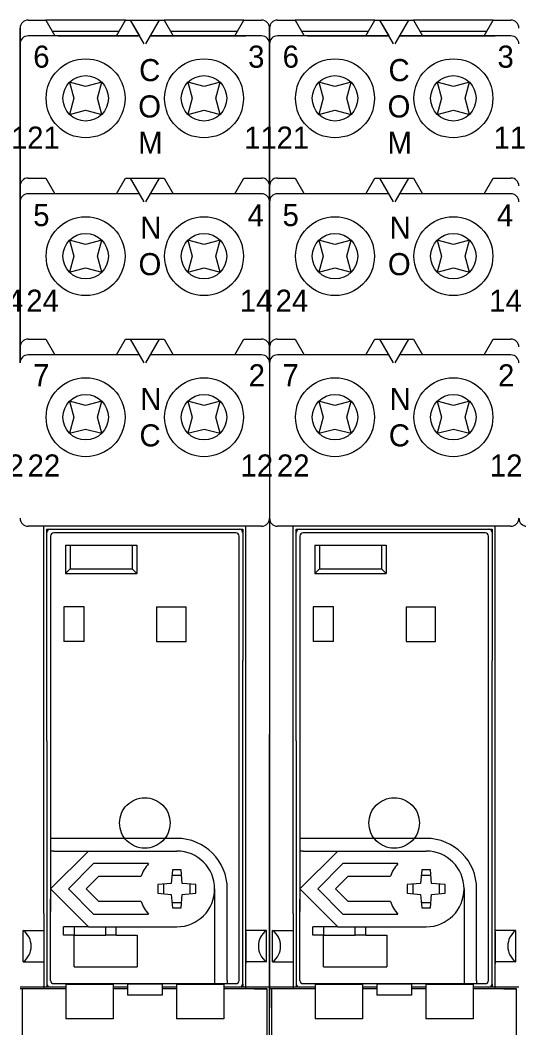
# Model space of a CAD drawing. Header units: millimetres. Extents: x -6000 to 26000, y -6000 to 26000.
# Drawn here: x 93.24 to 97.63, y -5183.5 to -5174.62 of the extents above; entities that cross this region are included whole.
import ezdxf

# ---------------------------------------------------------------- set-up
doc = ezdxf.new("R2010")
doc.units = ezdxf.units.MM
doc.header["$MEASUREMENT"] = 0
doc.linetypes.add('HIDDEN2', pattern=[2.38125, 1.5875, -0.79375])
doc.layers.add('Чертеж и Рисунок_Ном._пера__1', color=7, linetype='Continuous', lineweight=15)
doc.layers.add('Чертеж и Рисунок_Ном._пера__7', color=7, linetype='Continuous', lineweight=15)
doc.styles.add('СГЕНЕРИР_СТИЛЬ_3', font='')
doc.styles.get('СГЕНЕРИР_СТИЛЬ_3').set_extended_font_data('Arial')

msp = doc.modelspace()

# ---------------------------------------------------------------- linework, layer by layer
at = {"layer": 'Чертеж и Рисунок_Ном._пера__7', "color": 7, "linetype": 'Continuous', "lineweight": 15}
for p, q in [((93.305, -5174.6202), (93.4612, -5174.6202)), ((94.1643, -5174.6202), (93.4612, -5174.6202)), ((93.4612, -5174.6202), (93.5415, -5174.7593)), ((94.084, -5174.7593), (94.1643, -5174.6202)), ((94.1643, -5174.6202), (94.2091, -5174.6202)), ((94.1872, -5174.6202), (94.4815, -5174.6202)), ((94.2895, -5174.7593), (94.2091, -5174.6202)), ((94.3296, -5174.8289), (94.2091, -5174.6202)), ((94.2091, -5174.6202), (94.4595, -5174.6202)), ((94.4595, -5174.6202), (94.3391, -5174.8289)), ((94.4595, -5174.6202), (94.5044, -5174.6202)), ((95.2075, -5174.6202), (94.5044, -5174.6202)), ((94.5044, -5174.6202), (94.5847, -5174.7593)), ((95.1272, -5174.7593), (95.2075, -5174.6202)), ((95.2075, -5174.6202), (95.3637, -5174.6202)), ((95.5028, -5174.6202), (95.6589, -5174.6202)), ((96.362, -5174.6202), (95.6589, -5174.6202)), ((95.6589, -5174.6202), (95.7392, -5174.7593)), ((96.2817, -5174.7593), (96.362, -5174.6202)), ((96.362, -5174.6202), (96.4069, -5174.6202)), ((96.385, -5174.6202), (96.6792, -5174.6202)), ((96.4872, -5174.7593), (96.4069, -5174.6202)), ((96.5274, -5174.8289), (96.4069, -5174.6202)), ((96.4069, -5174.6202), (96.6573, -5174.6202)), ((96.6573, -5174.6202), (96.5368, -5174.8289)), ((96.6573, -5174.6202), (96.7022, -5174.6202)), ((97.4053, -5174.6202), (96.7022, -5174.6202)), ((96.7022, -5174.6202), (96.7825, -5174.7593)), ((97.325, -5174.7593), (97.4053, -5174.6202)), ((97.4053, -5174.6202), (97.5615, -5174.6202)), ((93.2354, -5174.8289), (93.2354, -5174.6898)), ((93.2354, -5174.6898), (93.2354, -5174.8289)), ((93.5174, -5174.7176), (94.108, -5174.7176)), ((94.5606, -5174.7176), (95.1513, -5174.7176)), ((95.4332, -5174.8289), (95.4332, -5174.6898)), ((95.4332, -5174.6898), (95.4332, -5174.8289)), ((95.7151, -5174.7176), (96.3058, -5174.7176)), ((96.7584, -5174.7176), (97.3491, -5174.7176)), ((93.2354, -5176.0808), (93.2354, -5174.8289)), ((93.2354, -5174.8289), (93.2354, -5176.0808)), ((94.2895, -5174.7593), (93.305, -5174.7593)), ((93.5693, -5174.7593), (94.2742, -5174.7593)), ((94.3792, -5174.7593), (95.2246, -5174.7593)), ((95.3637, -5174.7593), (94.3792, -5174.7593)), ((94.3944, -5174.7593), (95.2246, -5174.7593)), ((95.4332, -5174.8289), (95.4332, -5180.9143)), ((95.4332, -5176.0808), (95.4332, -5174.8289)), ((95.4332, -5174.8289), (95.4332, -5180.9143)), ((95.4332, -5174.8289), (95.4332, -5176.0808)), ((96.4872, -5174.7593), (95.5028, -5174.7593)), ((95.7671, -5174.7593), (96.472, -5174.7593)), ((96.577, -5174.7593), (97.4224, -5174.7593)), ((97.5615, -5174.7593), (96.577, -5174.7593)), ((96.5922, -5174.7593), (97.4224, -5174.7593)), ((93.6711, -5175.1671), (93.709, -5175.3088)), ((93.8127, -5175.2051), (93.6711, -5175.1671)), ((93.9543, -5175.1671), (93.8127, -5175.2051)), ((93.9164, -5175.3088), (93.9543, -5175.1671)), ((94.856, -5175.2051), (94.7143, -5175.1671)), ((94.7143, -5175.1671), (94.7523, -5175.3088)), ((94.9976, -5175.1671), (94.856, -5175.2051)), ((94.9596, -5175.3088), (94.9976, -5175.1671)), ((95.8688, -5175.1671), (95.9068, -5175.3088)), ((96.0105, -5175.2051), (95.8688, -5175.1671)), ((96.1521, -5175.1671), (96.0105, -5175.2051)), ((96.1142, -5175.3088), (96.1521, -5175.1671)), ((97.0537, -5175.2051), (96.9121, -5175.1671)), ((96.9121, -5175.1671), (96.9501, -5175.3088)), ((97.1954, -5175.1671), (97.0537, -5175.2051)), ((97.1574, -5175.3088), (97.1954, -5175.1671)), ((93.709, -5175.3088), (93.6711, -5175.4504)), ((93.9543, -5175.4504), (93.9164, -5175.3088)), ((94.7523, -5175.3088), (94.7143, -5175.4504)), ((94.9976, -5175.4504), (94.9596, -5175.3088)), ((95.9068, -5175.3088), (95.8688, -5175.4504)), ((96.1521, -5175.4504), (96.1142, -5175.3088)), ((96.9501, -5175.3088), (96.9121, -5175.4504)), ((97.1954, -5175.4504), (97.1574, -5175.3088)), ((93.6711, -5175.4504), (93.8127, -5175.4125)), ((93.8127, -5175.4125), (93.9543, -5175.4504)), ((94.7143, -5175.4504), (94.856, -5175.4125)), ((94.856, -5175.4125), (94.9976, -5175.4504)), ((95.8688, -5175.4504), (96.0105, -5175.4125)), ((96.0105, -5175.4125), (96.1521, -5175.4504)), ((96.9121, -5175.4504), (97.0537, -5175.4125)), ((97.0537, -5175.4125), (97.1954, -5175.4504)), ((93.2354, -5176.2199), (93.2354, -5176.0808)), ((93.2354, -5176.0808), (93.2354, -5176.2199)), ((93.305, -5176.0112), (93.4612, -5176.0112)), ((93.4612, -5176.0112), (93.5415, -5176.1503)), ((94.084, -5176.1503), (94.1643, -5176.0112)), ((94.1643, -5176.0112), (94.2091, -5176.0112)), ((94.3296, -5176.2199), (94.2091, -5176.0112)), ((94.2091, -5176.0112), (94.4595, -5176.0112)), ((94.4595, -5176.0112), (94.3391, -5176.2199)), ((94.4595, -5176.0112), (94.5044, -5176.0112)), ((94.5044, -5176.0112), (94.5847, -5176.1503)), ((95.1272, -5176.1503), (95.2075, -5176.0112)), ((95.2075, -5176.0112), (95.3637, -5176.0112)), ((95.4332, -5176.2199), (95.4332, -5176.0808)), ((95.4332, -5176.0808), (95.4332, -5176.2199)), ((95.5028, -5176.0112), (95.6589, -5176.0112)), ((95.6589, -5176.0112), (95.7392, -5176.1503)), ((96.2817, -5176.1503), (96.362, -5176.0112)), ((96.362, -5176.0112), (96.4069, -5176.0112)), ((96.5274, -5176.2199), (96.4069, -5176.0112)), ((96.4069, -5176.0112), (96.6573, -5176.0112)), ((96.6573, -5176.0112), (96.5368, -5176.2199)), ((96.6573, -5176.0112), (96.7022, -5176.0112)), ((96.7022, -5176.0112), (96.7825, -5176.1503)), ((97.325, -5176.1503), (97.4053, -5176.0112)), ((97.4053, -5176.0112), (97.5615, -5176.0112)), ((94.2895, -5176.1503), (93.305, -5176.1503)), ((95.3637, -5176.1503), (94.3792, -5176.1503)), ((96.4872, -5176.1503), (95.5028, -5176.1503)), ((97.5615, -5176.1503), (96.577, -5176.1503)), ((93.2354, -5177.4996), (93.2354, -5176.2199)), ((93.2354, -5176.2199), (93.2354, -5177.4996)), ((95.4332, -5177.4996), (95.4332, -5176.2199)), ((95.4332, -5176.2199), (95.4332, -5177.4996)), ((93.6711, -5176.5581), (93.709, -5176.6998)), ((93.8127, -5176.5961), (93.6711, -5176.5581)), ((93.9543, -5176.5581), (93.8127, -5176.5961)), ((93.9164, -5176.6998), (93.9543, -5176.5581)), ((94.7143, -5176.5581), (94.7523, -5176.6998)), ((94.856, -5176.5961), (94.7143, -5176.5581)), ((94.9976, -5176.5581), (94.856, -5176.5961)), ((94.9596, -5176.6998), (94.9976, -5176.5581)), ((95.8688, -5176.5581), (95.9068, -5176.6998)), ((96.0105, -5176.5961), (95.8688, -5176.5581)), ((96.1521, -5176.5581), (96.0105, -5176.5961)), ((96.1142, -5176.6998), (96.1521, -5176.5581)), ((96.9121, -5176.5581), (96.9501, -5176.6998)), ((97.0537, -5176.5961), (96.9121, -5176.5581)), ((97.1954, -5176.5581), (97.0537, -5176.5961)), ((97.1574, -5176.6998), (97.1954, -5176.5581)), ((93.709, -5176.6998), (93.6711, -5176.8414)), ((93.9543, -5176.8414), (93.9164, -5176.6998)), ((94.7523, -5176.6998), (94.7143, -5176.8414)), ((94.9976, -5176.8414), (94.9596, -5176.6998)), ((95.9068, -5176.6998), (95.8688, -5176.8414)), ((96.1521, -5176.8414), (96.1142, -5176.6998)), ((96.9501, -5176.6998), (96.9121, -5176.8414)), ((97.1954, -5176.8414), (97.1574, -5176.6998)), ((93.6711, -5176.8414), (93.8127, -5176.8034)), ((93.8127, -5176.8034), (93.9543, -5176.8414)), ((94.7143, -5176.8414), (94.856, -5176.8034)), ((94.856, -5176.8034), (94.9976, -5176.8414)), ((95.8688, -5176.8414), (96.0105, -5176.8034)), ((96.0105, -5176.8034), (96.1521, -5176.8414)), ((96.9121, -5176.8414), (97.0537, -5176.8034)), ((97.0537, -5176.8034), (97.1954, -5176.8414)), ((93.2354, -5177.6387), (93.2354, -5177.4996)), ((93.2354, -5177.4996), (93.2354, -5177.6387)), ((93.305, -5177.43), (93.4612, -5177.43)), ((93.4612, -5177.43), (93.5415, -5177.5691)), ((94.084, -5177.5691), (94.1643, -5177.43)), ((94.1643, -5177.43), (94.2091, -5177.43)), ((94.3296, -5177.6387), (94.2091, -5177.43)), ((94.2091, -5177.43), (94.4595, -5177.43)), ((94.4595, -5177.43), (94.3391, -5177.6387)), ((94.4595, -5177.43), (94.5044, -5177.43)), ((94.5044, -5177.43), (94.5847, -5177.5691)), ((95.1272, -5177.5691), (95.2075, -5177.43)), ((95.2075, -5177.43), (95.3637, -5177.43)), ((95.4332, -5177.6387), (95.4332, -5177.4996)), ((95.4332, -5177.4996), (95.4332, -5177.6387)), ((95.5028, -5177.43), (95.6589, -5177.43)), ((95.6589, -5177.43), (95.7392, -5177.5691)), ((96.2817, -5177.5691), (96.362, -5177.43)), ((96.362, -5177.43), (96.4069, -5177.43)), ((96.5274, -5177.6387), (96.4069, -5177.43)), ((96.4069, -5177.43), (96.6573, -5177.43)), ((96.6573, -5177.43), (96.5368, -5177.6387)), ((96.6573, -5177.43), (96.7022, -5177.43)), ((96.7022, -5177.43), (96.7825, -5177.5691)), ((97.325, -5177.5691), (97.4053, -5177.43)), ((97.4053, -5177.43), (97.5615, -5177.43)), ((94.2895, -5177.5691), (93.305, -5177.5691)), ((95.3637, -5177.5691), (94.3792, -5177.5691)), ((96.4872, -5177.5691), (95.5028, -5177.5691)), ((97.5615, -5177.5691), (96.577, -5177.5691)), ((93.6711, -5177.9769), (93.709, -5178.1186)), ((93.8127, -5178.0149), (93.6711, -5177.9769)), ((93.9543, -5177.9769), (93.8127, -5178.0149)), ((93.9164, -5178.1186), (93.9543, -5177.9769)), ((94.856, -5178.0149), (94.7143, -5177.9769)), ((94.7143, -5177.9769), (94.7523, -5178.1186)), ((94.9976, -5177.9769), (94.856, -5178.0149)), ((94.9596, -5178.1186), (94.9976, -5177.9769)), ((95.8688, -5177.9769), (95.9068, -5178.1186)), ((96.0105, -5178.0149), (95.8688, -5177.9769)), ((96.1521, -5177.9769), (96.0105, -5178.0149)), ((96.1142, -5178.1186), (96.1521, -5177.9769)), ((97.0537, -5178.0149), (96.9121, -5177.9769)), ((96.9121, -5177.9769), (96.9501, -5178.1186)), ((97.1954, -5177.9769), (97.0537, -5178.0149)), ((97.1574, -5178.1186), (97.1954, -5177.9769)), ((93.709, -5178.1186), (93.6711, -5178.2602)), ((93.9543, -5178.2602), (93.9164, -5178.1186)), ((94.7523, -5178.1186), (94.7143, -5178.2602)), ((94.9976, -5178.2602), (94.9596, -5178.1186)), ((95.9068, -5178.1186), (95.8688, -5178.2602)), ((96.1521, -5178.2602), (96.1142, -5178.1186)), ((96.9501, -5178.1186), (96.9121, -5178.2602)), ((97.1954, -5178.2602), (97.1574, -5178.1186)), ((93.6711, -5178.2602), (93.8127, -5178.2223)), ((93.8127, -5178.2223), (93.9543, -5178.2602)), ((94.7143, -5178.2602), (94.856, -5178.2223)), ((94.856, -5178.2223), (94.9976, -5178.2602)), ((95.8688, -5178.2602), (96.0105, -5178.2223)), ((96.0105, -5178.2223), (96.1521, -5178.2602)), ((96.9121, -5178.2602), (97.0537, -5178.2223)), ((97.0537, -5178.2223), (97.1954, -5178.2602)), ((95.3637, -5179.0784), (93.305, -5179.0784)), ((93.4441, -5182.4895), (93.4441, -5179.0784)), ((95.2246, -5183.154), (95.2246, -5179.0784)), ((97.5615, -5179.0784), (95.5028, -5179.0784)), ((95.6419, -5182.4895), (95.6419, -5179.0784)), ((97.4224, -5183.154), (97.4224, -5179.0784)), ((93.4719, -5179.134), (93.4719, -5179.1062)), ((93.4719, -5179.1062), (95.1968, -5179.1062)), ((93.4719, -5179.8156), (93.4719, -5179.134)), ((93.5032, -5179.1653), (93.5032, -5181.8291)), ((95.1376, -5179.1375), (93.531, -5179.1375)), ((95.1655, -5183.081), (95.1655, -5179.1653)), ((95.1689, -5179.1062), (95.1968, -5179.1062)), ((95.1967, -5179.1062), (95.1967, -5179.134)), ((95.1968, -5179.1062), (95.1968, -5180.2607)), ((95.6697, -5179.134), (95.6697, -5179.1062)), ((95.6697, -5179.1062), (97.3945, -5179.1062)), ((95.6697, -5179.8156), (95.6697, -5179.134)), ((95.701, -5179.1653), (95.701, -5181.8291)), ((97.3354, -5179.1375), (95.7288, -5179.1375)), ((97.3632, -5183.081), (97.3632, -5179.1653)), ((97.3667, -5179.1062), (97.3945, -5179.1062)), ((97.3945, -5179.1062), (97.3945, -5179.134)), ((97.3945, -5179.1062), (97.3945, -5180.2607)), ((93.6354, -5179.2453), (94.2648, -5179.2453)), ((93.6354, -5179.2453), (93.6354, -5179.4957)), ((93.6771, -5179.2453), (93.6771, -5179.4539)), ((94.2231, -5179.2453), (94.2231, -5179.4539)), ((94.2648, -5179.2453), (94.2648, -5179.4957)), ((95.8331, -5179.2453), (96.4626, -5179.2453)), ((95.8331, -5179.2453), (95.8331, -5179.4957)), ((95.8749, -5179.2453), (95.8749, -5179.4539)), ((96.4208, -5179.2453), (96.4208, -5179.4539)), ((96.4626, -5179.2453), (96.4626, -5179.4957)), ((93.6354, -5179.4957), (93.6771, -5179.4539)), ((93.6771, -5179.4539), (94.2231, -5179.4539)), ((94.2648, -5179.4957), (94.2231, -5179.4539)), ((95.8331, -5179.4957), (95.8749, -5179.4539)), ((95.8749, -5179.4539), (96.4208, -5179.4539)), ((96.4626, -5179.4957), (96.4208, -5179.4539)), ((93.6354, -5179.4957), (94.2648, -5179.4957)), ((95.8331, -5179.4957), (96.4626, -5179.4957)), ((93.7988, -5179.7878), (93.6214, -5179.7878)), ((93.6214, -5179.7878), (93.6214, -5180.0938)), ((93.7988, -5180.0938), (93.7988, -5179.7878)), ((94.4387, -5179.7878), (94.6995, -5179.7878)), ((94.4387, -5179.7878), (94.4387, -5180.0938)), ((94.6995, -5180.0938), (94.6995, -5179.7878)), ((95.9966, -5179.7878), (95.8192, -5179.7878)), ((95.8192, -5179.7878), (95.8192, -5180.0938)), ((95.9966, -5180.0938), (95.9966, -5179.7878)), ((96.6364, -5179.7878), (96.8973, -5179.7878)), ((96.6364, -5179.7878), (96.6364, -5180.0938)), ((96.8973, -5180.0938), (96.8973, -5179.7878)), ((93.4719, -5180.2607), (93.4719, -5179.8156)), ((93.503, -5179.8852), (93.503, -5182.4724)), ((95.1657, -5182.4724), (95.1657, -5179.8852)), ((95.6697, -5180.2607), (95.6697, -5179.8156)), ((95.7008, -5179.8852), (95.7008, -5182.4724)), ((97.3635, -5182.4724), (97.3635, -5179.8852)), ((93.7988, -5180.0938), (93.6214, -5180.0938)), ((94.4387, -5180.0938), (94.6995, -5180.0938)), ((95.9966, -5180.0938), (95.8192, -5180.0938)), ((96.6364, -5180.0938), (96.8973, -5180.0938)), ((93.4719, -5180.9701), (93.4719, -5180.2607)), ((95.1968, -5183.1123), (95.1968, -5180.2607)), ((95.6697, -5180.9701), (95.6697, -5180.2607)), ((97.3945, -5183.1123), (97.3945, -5180.2607)), ((95.4332, -5184.5589), (95.4332, -5180.9143)), ((95.4332, -5180.9143), (95.4332, -5183.1818)), ((93.4719, -5180.9701), (93.4719, -5183.1401)), ((95.6697, -5180.9701), (95.6697, -5183.1401)), ((93.531, -5181.8291), (93.5032, -5181.8291)), ((93.5032, -5181.8291), (93.5032, -5181.9404)), ((94.616, -5181.8291), (93.531, -5181.8291)), ((95.7288, -5181.8291), (95.701, -5181.8291)), ((95.701, -5181.8291), (95.701, -5181.9404)), ((96.8138, -5181.8291), (95.7288, -5181.8291)), ((93.531, -5181.9404), (93.5032, -5181.9404)), ((93.5032, -5181.9404), (93.5032, -5182.2742)), ((93.5032, -5182.2742), (93.837, -5181.9404)), ((93.531, -5181.9404), (94.616, -5181.9404)), ((95.7288, -5181.9404), (95.701, -5181.9404)), ((95.701, -5181.9404), (95.701, -5182.2742)), ((95.701, -5182.2742), (96.0348, -5181.9404)), ((95.7288, -5181.9404), (96.8138, -5181.9404)), ((93.8831, -5182.0516), (93.6606, -5182.2742)), ((94.3672, -5182.0516), (93.8831, -5182.0516)), ((94.5778, -5182.1073), (94.5674, -5182.2256)), ((94.6543, -5182.1073), (94.5778, -5182.1073)), ((94.6646, -5182.2256), (94.6543, -5182.1073)), ((96.0809, -5182.0516), (95.8584, -5182.2742)), ((96.565, -5182.0516), (96.0809, -5182.0516)), ((96.7755, -5182.1073), (96.7652, -5182.2256)), ((96.852, -5182.1073), (96.7755, -5182.1073)), ((96.8624, -5182.2256), (96.852, -5182.1073)), ((93.818, -5182.2742), (93.9292, -5182.1629)), ((93.9292, -5182.1629), (94.3013, -5182.1629)), ((94.6585, -5182.1557), (94.5735, -5182.1557)), ((96.0157, -5182.2742), (96.127, -5182.1629)), ((96.127, -5182.1629), (96.499, -5182.1629)), ((96.8563, -5182.1557), (96.7713, -5182.1557)), ((93.5032, -5182.2742), (93.5032, -5182.3644)), ((93.5032, -5182.2742), (93.837, -5182.608)), ((93.6606, -5182.2742), (93.8831, -5182.4968)), ((93.9292, -5182.3855), (93.818, -5182.2742)), ((94.5674, -5182.2256), (94.4491, -5182.2359)), ((94.4491, -5182.2359), (94.4491, -5182.3124)), ((94.4975, -5182.2317), (94.4975, -5182.3167)), ((94.7829, -5182.2359), (94.6646, -5182.2256)), ((94.7345, -5182.3167), (94.7345, -5182.2317)), ((94.7829, -5182.3124), (94.7829, -5182.2359)), ((94.9498, -5182.2742), (94.9498, -5183.081)), ((95.0611, -5183.081), (95.0611, -5182.2742)), ((95.701, -5182.2742), (95.701, -5182.3644)), ((95.701, -5182.2742), (96.0348, -5182.608)), ((95.8584, -5182.2742), (96.0809, -5182.4968)), ((96.127, -5182.3855), (96.0157, -5182.2742)), ((96.7652, -5182.2256), (96.6469, -5182.2359)), ((96.6469, -5182.2359), (96.6469, -5182.3124)), ((96.6953, -5182.2317), (96.6953, -5182.3167)), ((96.9807, -5182.2359), (96.8624, -5182.2256)), ((96.9323, -5182.3167), (96.9323, -5182.2317)), ((96.9807, -5182.3124), (96.9807, -5182.2359)), ((97.1476, -5182.2742), (97.1476, -5183.081)), ((97.2589, -5183.081), (97.2589, -5182.2742)), ((93.5032, -5183.081), (93.5032, -5182.3644)), ((94.3013, -5182.3855), (93.9292, -5182.3855)), ((94.4491, -5182.3124), (94.5674, -5182.3228)), ((94.5674, -5182.3228), (94.5778, -5182.4411)), ((94.6543, -5182.4411), (94.6646, -5182.3228)), ((94.6646, -5182.3228), (94.7829, -5182.3124)), ((95.701, -5183.081), (95.701, -5182.3644)), ((96.499, -5182.3855), (96.127, -5182.3855)), ((96.6469, -5182.3124), (96.7652, -5182.3228)), ((96.7652, -5182.3228), (96.7755, -5182.4411)), ((96.852, -5182.4411), (96.8624, -5182.3228)), ((96.8624, -5182.3228), (96.9807, -5182.3124)), ((94.5735, -5182.3927), (94.6585, -5182.3927)), ((94.5778, -5182.4411), (94.6543, -5182.4411)), ((96.7713, -5182.3927), (96.8563, -5182.3927)), ((96.7755, -5182.4411), (96.852, -5182.4411)), ((93.4441, -5182.4895), (93.4441, -5183.154)), ((93.8831, -5182.4968), (94.3672, -5182.4968)), ((95.6419, -5182.4895), (95.6419, -5183.154)), ((96.0809, -5182.4968), (96.565, -5182.4968)), ((93.2633, -5182.9175), (93.2633, -5182.6393)), ((93.2633, -5182.6393), (93.4441, -5182.6393)), ((93.7119, -5182.608), (93.6187, -5182.608)), ((93.6187, -5182.6811), (93.6187, -5182.608)), ((93.7119, -5182.608), (93.7119, -5182.6811)), ((93.837, -5182.608), (93.7119, -5182.608)), ((93.837, -5182.608), (94.616, -5182.608)), ((93.9901, -5182.6811), (93.9901, -5182.608)), ((94.0832, -5182.6811), (94.0832, -5182.608)), ((95.4054, -5182.6393), (95.2246, -5182.6393)), ((95.2246, -5182.6532), (95.2246, -5182.9314)), ((95.4054, -5182.9175), (95.4054, -5182.6393)), ((95.461, -5182.9175), (95.461, -5182.6393)), ((95.461, -5182.6393), (95.6419, -5182.6393)), ((95.9096, -5182.608), (95.8165, -5182.608)), ((95.8165, -5182.6811), (95.8165, -5182.608)), ((95.9096, -5182.608), (95.9096, -5182.6811)), ((96.0348, -5182.608), (95.9096, -5182.608)), ((96.0348, -5182.608), (96.8138, -5182.608)), ((96.1878, -5182.6811), (96.1878, -5182.608)), ((96.281, -5182.6811), (96.281, -5182.608)), ((97.6032, -5182.6393), (97.4224, -5182.6393)), ((97.4224, -5182.6532), (97.4224, -5182.9314)), ((97.6032, -5182.9175), (97.6032, -5182.6393)), ((93.7119, -5182.6811), (93.6187, -5182.6811)), ((93.7119, -5182.6811), (93.9901, -5182.6811)), ((93.7119, -5182.9593), (93.7119, -5182.6811)), ((94.0832, -5182.6811), (93.9901, -5182.6811)), ((94.0832, -5182.6811), (94.191, -5182.6811)), ((94.191, -5182.6811), (94.2683, -5182.6811)), ((94.2683, -5182.6811), (94.2683, -5182.9593)), ((95.9096, -5182.6811), (95.8165, -5182.6811)), ((95.9096, -5182.6811), (96.1878, -5182.6811)), ((95.9096, -5182.9593), (95.9096, -5182.6811)), ((96.281, -5182.6811), (96.1878, -5182.6811)), ((96.281, -5182.6811), (96.3888, -5182.6811)), ((96.3888, -5182.6811), (96.466, -5182.6811)), ((96.466, -5182.6811), (96.466, -5182.9593)), ((93.2633, -5182.9175), (93.4441, -5182.9175)), ((95.4054, -5182.9175), (95.2246, -5182.9175)), ((95.461, -5182.9175), (95.6419, -5182.9175)), ((97.6032, -5182.9175), (97.4224, -5182.9175)), ((93.7119, -5182.9593), (94.2655, -5182.9593)), ((94.2655, -5182.9593), (94.2683, -5182.9593)), ((95.9096, -5182.9593), (96.4633, -5182.9593)), ((96.4633, -5182.9593), (96.466, -5182.9593)), ((94.9498, -5183.081), (94.9498, -5183.1088)), ((95.0611, -5183.081), (95.0611, -5183.1088)), ((95.4332, -5183.0427), (95.4332, -5183.1818)), ((97.1476, -5183.081), (97.1476, -5183.1088)), ((97.2589, -5183.081), (97.2589, -5183.1088)), ((93.6388, -5183.1401), (93.2354, -5183.1401)), ((93.6388, -5183.154), (93.2354, -5183.154)), ((93.3676, -5183.154), (93.2563, -5183.154)), ((93.2563, -5183.7104), (93.2563, -5183.154)), ((93.6388, -5183.154), (93.3676, -5183.154)), ((93.6388, -5183.1401), (93.4719, -5183.1401)), ((93.531, -5183.1088), (94.3056, -5183.1088)), ((93.6388, -5183.117), (93.6388, -5183.4183)), ((94.0561, -5183.117), (93.6388, -5183.117)), ((94.0561, -5183.117), (94.0561, -5183.4183)), ((94.1813, -5183.1401), (94.0561, -5183.1401)), ((94.1813, -5183.154), (94.0561, -5183.154)), ((94.1813, -5183.154), (94.0561, -5183.154)), ((94.1813, -5183.1122), (94.1813, -5183.2096)), ((94.4873, -5183.1122), (94.1813, -5183.1122)), ((94.3056, -5183.1088), (94.9498, -5183.1088)), ((94.4873, -5183.1122), (94.4873, -5183.2096)), ((94.6125, -5183.1401), (94.4873, -5183.1401)), ((94.6125, -5183.1401), (94.4873, -5183.1401)), ((94.6125, -5183.154), (94.4873, -5183.154)), ((94.6125, -5183.154), (94.4873, -5183.154)), ((95.0298, -5183.117), (94.6125, -5183.117)), ((94.6125, -5183.117), (94.6125, -5183.4183)), ((94.9498, -5183.1088), (95.0611, -5183.1088)), ((95.0298, -5183.117), (95.0298, -5183.4183)), ((95.1968, -5183.1401), (95.0298, -5183.1401)), ((95.4332, -5183.1401), (95.0298, -5183.1401)), ((95.4124, -5183.154), (95.0298, -5183.154)), ((95.3011, -5183.154), (95.0298, -5183.154)), ((95.0611, -5183.1088), (95.1376, -5183.1088)), ((95.1968, -5183.1123), (95.1968, -5183.1401)), ((95.3011, -5183.154), (95.4124, -5183.154)), ((95.4124, -5183.7104), (95.4124, -5183.154)), ((95.8366, -5183.1401), (95.4332, -5183.1401)), ((95.8366, -5183.154), (95.4332, -5183.154)), ((95.4332, -5183.1818), (95.4332, -5183.3209)), ((95.4332, -5183.1818), (95.4332, -5183.3209)), ((95.5654, -5183.154), (95.4541, -5183.154)), ((95.4541, -5183.7104), (95.4541, -5183.154)), ((95.8366, -5183.154), (95.5654, -5183.154)), ((95.8366, -5183.1401), (95.6697, -5183.1401)), ((95.7288, -5183.1088), (96.5034, -5183.1088)), ((95.8366, -5183.117), (95.8366, -5183.4183)), ((96.2539, -5183.117), (95.8366, -5183.117)), ((96.2539, -5183.117), (96.2539, -5183.4183)), ((96.3791, -5183.1401), (96.2539, -5183.1401)), ((96.3791, -5183.154), (96.2539, -5183.154)), ((96.3791, -5183.154), (96.2539, -5183.154)), ((96.3791, -5183.1122), (96.3791, -5183.2096)), ((96.6851, -5183.1122), (96.3791, -5183.1122)), ((96.5034, -5183.1088), (97.1476, -5183.1088)), ((96.6851, -5183.1122), (96.6851, -5183.2096)), ((96.8103, -5183.1401), (96.6851, -5183.1401)), ((96.8103, -5183.1401), (96.6851, -5183.1401)), ((96.8103, -5183.154), (96.6851, -5183.154)), ((96.8103, -5183.154), (96.6851, -5183.154)), ((97.2276, -5183.117), (96.8103, -5183.117)), ((96.8103, -5183.117), (96.8103, -5183.4183)), ((97.1476, -5183.1088), (97.2589, -5183.1088)), ((97.2276, -5183.117), (97.2276, -5183.4183)), ((97.3945, -5183.1401), (97.2276, -5183.1401)), ((97.631, -5183.1401), (97.2276, -5183.1401)), ((97.6101, -5183.154), (97.2276, -5183.154)), ((97.4989, -5183.154), (97.2276, -5183.154)), ((97.2589, -5183.1088), (97.3354, -5183.1088)), ((97.3945, -5183.1123), (97.3945, -5183.1401)), ((97.4989, -5183.154), (97.6101, -5183.154)), ((97.6101, -5183.7104), (97.6101, -5183.154)), ((94.4873, -5183.2096), (94.1813, -5183.2096)), ((95.4332, -5184.5589), (95.4332, -5183.2375)), ((96.6851, -5183.2096), (96.3791, -5183.2096)), ((94.0561, -5183.4183), (93.6388, -5183.4183)), ((95.0298, -5183.4183), (94.6125, -5183.4183)), ((96.2539, -5183.4183), (95.8366, -5183.4183)), ((97.2276, -5183.4183), (96.8103, -5183.4183))]:
    msp.add_line(p, q, dxfattribs=at)
for centre, radius in [((93.8127, -5175.3088), 0.3477), ((94.856, -5175.3088), 0.3477), ((96.0105, -5175.3088), 0.3477), ((97.0537, -5175.3088), 0.3477), ((93.8127, -5175.3088), 0.2003), ((94.856, -5175.3088), 0.2003), ((96.0105, -5175.3088), 0.2003), ((97.0537, -5175.3088), 0.2003), ((93.8127, -5176.6998), 0.3477), ((94.856, -5176.6998), 0.3477), ((96.0105, -5176.6998), 0.3477), ((97.0537, -5176.6998), 0.3477), ((93.8127, -5176.6998), 0.2003), ((94.856, -5176.6998), 0.2003), ((96.0105, -5176.6998), 0.2003), ((97.0537, -5176.6998), 0.2003), ((93.8127, -5178.1186), 0.3477), ((94.856, -5178.1186), 0.3477), ((96.0105, -5178.1186), 0.3477), ((97.0537, -5178.1186), 0.3477), ((93.8127, -5178.1186), 0.2003), ((94.856, -5178.1186), 0.2003), ((96.0105, -5178.1186), 0.2003), ((97.0537, -5178.1186), 0.2003)]:
    msp.add_circle(centre, radius, dxfattribs=at)
at = {"layer": 'Чертеж и Рисунок_Ном._пера__7', "color": 7, "linetype": 'HIDDEN2', "lineweight": 15}
for centre in [(94.3343, -5181.6935), (96.5321, -5181.6935)]:
    msp.add_circle(centre, 0.2226, dxfattribs=at)
at = {"layer": 'Чертеж и Рисунок_Ном._пера__7', "color": 7, "linetype": 'Continuous', "lineweight": 15}
for centre, radius, start, end in [((93.305, -5174.6898), 0.0695, 90, 180), ((95.3637, -5174.6898), 0.0695, 0, 90), ((95.5028, -5174.6898), 0.0695, 90, 180), ((97.5615, -5174.6898), 0.0695, 0, 90), ((93.305, -5174.8289), 0.0695, 90, 180), ((95.3637, -5174.8289), 0.0695, 0, 90), ((95.5028, -5174.8289), 0.0695, 90, 180), ((97.5615, -5174.8289), 0.0695, 0, 90), ((93.305, -5176.0808), 0.0695, 90, 180), ((95.3637, -5176.0808), 0.0695, 0, 90), ((95.5028, -5176.0808), 0.0695, 90, 180), ((97.5615, -5176.0808), 0.0695, 0, 90), ((93.305, -5176.2199), 0.0695, 90, 180), ((95.3637, -5176.2199), 0.0695, 0, 90), ((95.5028, -5176.2199), 0.0695, 90, 180), ((97.5615, -5176.2199), 0.0695, 0, 90), ((93.305, -5177.4996), 0.0695, 90, 180), ((95.3637, -5177.4996), 0.0695, 0, 90), ((95.5028, -5177.4996), 0.0695, 90, 180), ((97.5615, -5177.4996), 0.0695, 0, 90), ((93.305, -5177.6387), 0.0695, 90, 180), ((95.3637, -5177.6387), 0.0695, 0, 90), ((95.5028, -5177.6387), 0.0695, 90, 180), ((97.5615, -5177.6387), 0.0695, 0, 90), ((93.305, -5179.0088), 0.0695, 180, 270), ((95.3637, -5179.0088), 0.0695, 270, 0), ((95.5028, -5179.0088), 0.0695, 180, 270), ((97.5615, -5179.0088), 0.0695, 270, 0), ((97.7006, -5179.0088), 0.0695, 180, 270), ((93.4997, -5179.134), 0.0278, 89.9991, 180.0009), ((93.531, -5179.1653), 0.0278, 90, 180), ((95.1376, -5179.1653), 0.0278, 0, 90), ((95.1689, -5179.134), 0.0278, 359.9991, 90.0009), ((95.6975, -5179.134), 0.0278, 89.9991, 180.0009), ((95.7288, -5179.1653), 0.0278, 90, 180), ((97.3354, -5179.1653), 0.0278, 0, 90), ((97.3667, -5179.134), 0.0278, 359.9991, 90.0009), ((94.616, -5182.2742), 0.4451, 0, 90), ((96.8138, -5182.2742), 0.4451, 0, 90), ((94.616, -5182.2742), 0.3338, 0, 90), ((96.8138, -5182.2742), 0.3338, 0, 90), ((94.616, -5182.2742), 0.3338, 138.18969, 160.52878), ((96.8138, -5182.2742), 0.3338, 138.18969, 160.52878), ((94.616, -5182.2742), 0.3338, 270, 0), ((96.8138, -5182.2742), 0.3338, 270, 0), ((94.616, -5182.2742), 0.3338, 199.47122, 221.81031), ((96.8138, -5182.2742), 0.3338, 199.47122, 221.81031), ((93.1589, -5182.7784), 0.1739, 306.8699, 53.1301), ((95.5097, -5182.7784), 0.1739, 126.8699, 233.1301), ((95.3567, -5182.7784), 0.1739, 306.8699, 53.1301), ((97.7075, -5182.7784), 0.1739, 126.8699, 233.1301), ((93.531, -5183.081), 0.0278, 180, 270), ((95.1376, -5183.081), 0.0278, 270, 0), ((95.7288, -5183.081), 0.0278, 180, 270), ((97.3354, -5183.081), 0.0278, 270, 0), ((93.4997, -5183.1123), 0.0278, 179.9991, 270.0009), ((95.1689, -5183.1123), 0.0278, 269.9991, 0.0009), ((95.6975, -5183.1123), 0.0278, 179.9991, 270.0009), ((97.3667, -5183.1123), 0.0278, 269.9991, 0.0009)]:
    msp.add_arc(centre, radius, start, end, dxfattribs=at)

# ---------------------------------------------------------------- texts
at = {"layer": 'Чертеж и Рисунок_Ном._пера__1', "color": 7, "linetype": 'Continuous', "lineweight": 15, "char_height": 0.19474, "attachment_point": 7, "style": 'СГЕНЕРИР_СТИЛЬ_3'}
for s, insert in [('\\A1;{\\W0.950000x;\\pql;\\fArial|b0|i0|c204|p38;6}', (93.3509, -5175.0418)), ('\\A1;{\\W0.950000x;\\pql;\\fArial|b0|i0|c204|p38;3}', (95.245, -5175.0419)), ('\\A1;{\\W0.950000x;\\pql;\\fArial|b0|i0|c204|p38;6}', (95.5487, -5175.0418)), ('\\A1;{\\W0.950000x;\\pql;\\fArial|b0|i0|c204|p38;3}', (97.4427, -5175.0419)), ('\\A1;{\\W0.950000x;\\pql;\\fArial|b0|i0|c204|p38;C}', (94.2843, -5175.1604)), ('\\A1;{\\W0.950000x;\\pql;\\fArial|b0|i0|c204|p38;C}', (96.4821, -5175.1604)), ('\\A1;{\\W0.950000x;\\pql;\\fArial|b0|i0|c204|p38;O}', (94.2762, -5175.4804)), ('\\A1;{\\W0.950000x;\\pql;\\fArial|b0|i0|c204|p38;O}', (96.474, -5175.4804)), ('\\A1;{\\W0.950000x;\\pql;\\fArial|b0|i0|c204|p38;11}', (93.0129, -5175.7526)), ('\\A1;{\\W0.950000x;\\pql;\\fArial|b0|i0|c204|p38;21}', (93.2974, -5175.7526)), ('\\A1;{\\W0.950000x;\\pql;\\fArial|b0|i0|c204|p38;M}', (94.2756, -5175.7971)), ('\\A1;{\\W0.950000x;\\pql;\\fArial|b0|i0|c204|p38;11}', (95.2107, -5175.7526)), ('\\A1;{\\W0.950000x;\\pql;\\fArial|b0|i0|c204|p38;21}', (95.4952, -5175.7526)), ('\\A1;{\\W0.950000x;\\pql;\\fArial|b0|i0|c204|p38;M}', (96.4733, -5175.7971)), ('\\A1;{\\W0.950000x;\\pql;\\fArial|b0|i0|c204|p38;11}', (97.4085, -5175.7526)), ('\\A1;{\\W0.950000x;\\pql;\\fArial|b0|i0|c204|p38;5}', (93.3505, -5176.4378)), ('\\A1;{\\W0.950000x;\\pql;\\fArial|b0|i0|c204|p38;4}', (95.2398, -5176.4376)), ('\\A1;{\\W0.950000x;\\pql;\\fArial|b0|i0|c204|p38;5}', (95.5482, -5176.4378)), ('\\A1;{\\W0.950000x;\\pql;\\fArial|b0|i0|c204|p38;4}', (97.4376, -5176.4376)), ('\\A1;{\\W0.950000x;\\pql;\\fArial|b0|i0|c204|p38;N}', (94.2938, -5176.5468)), ('\\A1;{\\W0.950000x;\\pql;\\fArial|b0|i0|c204|p38;N}', (96.4916, -5176.5468)), ('\\A1;{\\W0.950000x;\\pql;\\fArial|b0|i0|c204|p38;O}', (94.279, -5176.87)), ('\\A1;{\\W0.950000x;\\pql;\\fArial|b0|i0|c204|p38;O}', (96.4768, -5176.87)), ('\\A1;{\\W0.950000x;\\pql;\\fArial|b0|i0|c204|p38;14}', (92.974, -5177.1893)), ('\\A1;{\\W0.950000x;\\pql;\\fArial|b0|i0|c204|p38;24}', (93.2897, -5177.1893)), ('\\A1;{\\W0.950000x;\\pql;\\fArial|b0|i0|c204|p38;14}', (95.1718, -5177.1893)), ('\\A1;{\\W0.950000x;\\pql;\\fArial|b0|i0|c204|p38;24}', (95.4875, -5177.1893)), ('\\A1;{\\W0.950000x;\\pql;\\fArial|b0|i0|c204|p38;14}', (97.3696, -5177.1893)), ('\\A1;{\\W0.950000x;\\pql;\\fArial|b0|i0|c204|p38;7}', (93.3498, -5177.8453)), ('\\A1;{\\W0.950000x;\\pql;\\fArial|b0|i0|c204|p38;2}', (95.2498, -5177.847)), ('\\A1;{\\W0.950000x;\\pql;\\fArial|b0|i0|c204|p38;7}', (95.5475, -5177.8453)), ('\\A1;{\\W0.950000x;\\pql;\\fArial|b0|i0|c204|p38;2}', (97.4476, -5177.847)), ('\\A1;{\\W0.950000x;\\pql;\\fArial|b0|i0|c204|p38;N}', (94.2938, -5178.0554)), ('\\A1;{\\W0.950000x;\\pql;\\fArial|b0|i0|c204|p38;N}', (96.4916, -5178.0554)), ('\\A1;{\\W0.950000x;\\pql;\\fArial|b0|i0|c204|p38;C}', (94.2871, -5178.3786)), ('\\A1;{\\W0.950000x;\\pql;\\fArial|b0|i0|c204|p38;C}', (96.4849, -5178.3786)), ('\\A1;{\\W0.950000x;\\pql;\\fArial|b0|i0|c204|p38;12}', (92.9798, -5178.6412)), ('\\A1;{\\W0.950000x;\\pql;\\fArial|b0|i0|c204|p38;22}', (93.3015, -5178.6412)), ('\\A1;{\\W0.950000x;\\pql;\\fArial|b0|i0|c204|p38;12}', (95.1776, -5178.6412)), ('\\A1;{\\W0.950000x;\\pql;\\fArial|b0|i0|c204|p38;22}', (95.4992, -5178.6412)), ('\\A1;{\\W0.950000x;\\pql;\\fArial|b0|i0|c204|p38;12}', (97.3753, -5178.6412))]:
    msp.add_mtext(s, dxfattribs=dict(at, insert=insert))

doc.saveas('drawing.dxf')
